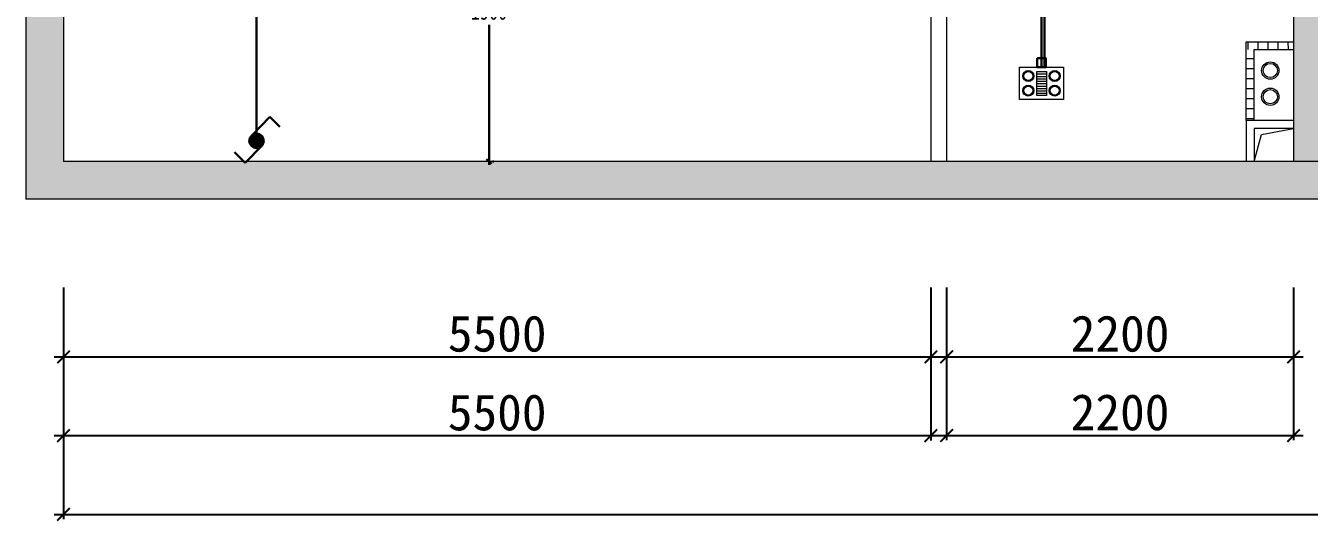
# Model space of a CAD drawing. Header units: millimetres. Extents: x -41640 to 3079702, y -5257903 to 68462.
# Drawn here: x 2742 to 10882, y 32286 to 35433 of the extents above; entities that cross this region are included whole.
import ezdxf

# ---------------------------------------------------------------- set-up
doc = ezdxf.new("R2010")
doc.units = ezdxf.units.MM
doc.header["$LTSCALE"] = 10
doc.linetypes.add('CONTINOUS', pattern=[0])
doc.layers.get('0').update_dxf_attribs({"color": 255})
doc.layers.get('Defpoints').update_dxf_attribs({"color": 255})
for name, color, linetype, lineweight in [('1室外尺寸标注', 3, 'Continuous', 30), ('1灯位开关布线图', 1, 'Continuous', 30), ('1灯位开关布置图', 5, 'Continuous', 30), ('1灯具', 2, 'Continuous', 30), ('浅线', 251, 'CONTINOUS', 0), ('灯具', 52, 'Continuous', 0)]:
    doc.layers.add(name, color=color, linetype=linetype, lineweight=lineweight)
doc.styles.get("Standard").update_dxf_attribs({"font": ''})
doc.styles.add('夏建东', font='', dxfattribs={"width": 0.85})
doc.styles.add('邓林', font='simhei.ttf')
doc.styles.get('Standard').set_extended_font_data('SimSun')
doc.styles.get('夏建东').set_extended_font_data('SimSun')
doc.dimstyles.new('g', dxfattribs={"dimtxt": 100, "dimasz": 31, "dimexe": 21, "dimexo": 30, "dimgap": 31, "dimtad": 1, "dimtih": 1, "dimtoh": 1, "dimdec": 0, "dimrnd": 10, "dimdsep": 46, "dimtxsty": '夏建东', "dimblk": 'OBLIQUE', "dimcen": 2.5, "dimdle": 21, "dimclrd": 5, "dimclre": 5, "dimclrt": 5, "dimadec": 0, "dimazin": 0, "dimtfac": 1, "dimtdec": 0, "dimtmove": 2, "dimatfit": 3, "dimldrblk": 'DOT', "dimfxl": 300, "dimlwd": -1, "dimlwe": -1, "dimarcsym": 1})
doc.dimstyles.get("Standard").update_dxf_attribs({"dimtxt": 0.18, "dimasz": 0.18, "dimexe": 0.18, "dimexo": 0.0625, "dimgap": 0.09, "dimtad": 0, "dimtih": 1, "dimtoh": 1, "dimdec": 4, "dimzin": 0, "dimdsep": 46, "dimtxsty": 'Standard', "dimcen": 0.09, "dimadec": 0, "dimazin": 0, "dimtfac": 1, "dimtdec": 4, "dimtofl": 0, "dimtmove": 0, "dimatfit": 3, "dimfxl": 1, "dimtolj": 1, "dimtzin": 0, "dimarcsym": 0})

# ---------------------------------------------------------------- blocks, each defined once
blk = doc.blocks.new('_Oblique')
at = {"color": 0, "linetype": 'ByBlock', "lineweight": -2}
blk.add_line((-0.5, -0.5), (0.5, 0.5), dxfattribs=at)
blk = doc.blocks.new('*D387')
at = {"layer": '1灯位开关布置图', "color": 5}
for p, q in [((5680.6, 36489.7), (5680.6, 35600.6)), ((5710.6, 36468.7), (5701.6, 36468.7)), ((5680.6, 34549.4), (5680.6, 35438.6)), ((5710.6, 34570.4), (5701.6, 34570.4))]:
    blk.add_line(p, q, dxfattribs=at)
at = {"layer": 'Defpoints', "color": 0, "lineweight": 30}
for p in [(5680.6, 36468.7), (5680.6, 34570.4), (5680.6, 34570.4)]:
    blk.add_point(p, dxfattribs=at)
at = {"layer": '1灯位开关布置图', "color": 5, "xscale": 31, "yscale": 31, "zscale": 31}
for p, rotation in [((5680.6, 36468.7), 90), ((5680.6, 34570.4), 270)]:
    blk.add_blockref('_Oblique', p, dxfattribs=dict(at, rotation=rotation))
at = {"layer": '1灯位开关布置图', "color": 5, "insert": (5680.6, 35519.6), "char_height": 100, "attachment_point": 5, "style": '夏建东'}
blk.add_mtext('1900', dxfattribs=at)
blk = doc.blocks.new('_Dot')
at = {"color": 0, "linetype": 'ByBlock', "lineweight": -2}
blk.add_line((-0.5, 0), (-1, 0), dxfattribs=at)
at = {"color": 0, "linetype": 'ByBlock', "const_width": 0.5}
blk.add_lwpolyline([(-0.25, 0, 1), (0.25, 0, 1)], format="xyb", close=True, dxfattribs=at)
blk = doc.blocks.new('_ArchTick')
at = {"color": 0, "linetype": 'ByBlock', "const_width": 0.15}
blk.add_lwpolyline([(-0.5, -0.5), (0.5, 0.5)], dxfattribs=at)
blk = doc.blocks.new('*D204')
at = {"layer": '1室外尺寸标注', "color": 8, "lineweight": -2}
for p, q in [((2982.3, 33770.4), (2982.3, 33300.4)), ((8482.3, 33770.4), (8482.3, 33300.4)), ((2922.3, 33330.4), (8542.3, 33330.4))]:
    blk.add_line(p, q, dxfattribs=at)
at = {"layer": 'Defpoints', "color": 0, "lineweight": 30}
for p in [(2982.3, 33830.4, 0), (8482.3, 33830.4, 0), (8482.3, 33330.4)]:
    blk.add_point(p, dxfattribs=at)
at = {"layer": '1室外尺寸标注', "color": 8, "lineweight": -2, "xscale": 80, "yscale": 80, "zscale": 80, "rotation": 180}
blk.add_blockref('_ArchTick', (2982.3, 33330.4), dxfattribs=at)
at = {"layer": '1室外尺寸标注', "color": 8, "lineweight": -2, "xscale": 80, "yscale": 80, "zscale": 80}
blk.add_blockref('_ArchTick', (8482.3, 33330.4), dxfattribs=at)
at = {"layer": '1室外尺寸标注', "color": 45, "insert": (5732.3, 33476.7), "char_height": 230, "attachment_point": 5, "style": '邓林', "bg_fill": 3, "box_fill_scale": 1.1, "bg_fill_color": 256, "bg_fill_true_color": 13158600, "bg_fill_transparency": 4933888}
blk.add_mtext('5500', dxfattribs=at)
blk = doc.blocks.new('DOT')
at = {"color": 0, "linetype": 'ByBlock'}
blk.add_line((-0.35, 0), (-1, 0), dxfattribs=at)
at = {"color": 0, "linetype": 'ByBlock', "const_width": 0.35}
blk.add_lwpolyline([(-0.175, 0, 1), (0.175, 0, 1)], format="xyb", close=True, dxfattribs=at)
blk = doc.blocks.new('*D205')
at = {"layer": '1室外尺寸标注', "color": 8, "lineweight": -2}
for p, q in [((8582.3, 33770.4), (8582.3, 33300.4)), ((10782.3, 33770.4), (10782.3, 33300.4)), ((8522.3, 33330.4), (10842.3, 33330.4))]:
    blk.add_line(p, q, dxfattribs=at)
at = {"layer": 'Defpoints', "color": 0, "lineweight": 30}
for p in [(8582.3, 33830.4, 0), (10782.3, 33830.4, 0), (10782.3, 33330.4)]:
    blk.add_point(p, dxfattribs=at)
at = {"layer": '1室外尺寸标注', "color": 8, "lineweight": -2, "xscale": 80, "yscale": 80, "zscale": 80, "rotation": 180}
blk.add_blockref('_ArchTick', (8582.3, 33330.4), dxfattribs=at)
at = {"layer": '1室外尺寸标注', "color": 8, "lineweight": -2, "xscale": 80, "yscale": 80, "zscale": 80}
blk.add_blockref('_ArchTick', (10782.3, 33330.4), dxfattribs=at)
at = {"layer": '1室外尺寸标注', "color": 45, "insert": (9682.3, 33476.7), "char_height": 230, "attachment_point": 5, "style": '邓林', "bg_fill": 3, "box_fill_scale": 1.1, "bg_fill_color": 256, "bg_fill_true_color": 13158600, "bg_fill_transparency": 7320512}
blk.add_mtext('2200', dxfattribs=at)
blk = doc.blocks.new('*D212')
at = {"layer": '1室外尺寸标注', "color": 8, "lineweight": -2}
for p, q in [((2982.3, 33770.4), (2982.3, 32800.4)), ((8482.3, 33770.4), (8482.3, 32800.4)), ((2922.3, 32830.4), (8542.3, 32830.4))]:
    blk.add_line(p, q, dxfattribs=at)
at = {"layer": 'Defpoints', "color": 0, "lineweight": 30}
for p in [(2982.3, 33830.4, 0), (8482.3, 33830.4, 0), (8482.3, 32830.4)]:
    blk.add_point(p, dxfattribs=at)
at = {"layer": '1室外尺寸标注', "color": 8, "lineweight": -2, "xscale": 80, "yscale": 80, "zscale": 80, "rotation": 180}
blk.add_blockref('_ArchTick', (2982.3, 32830.4), dxfattribs=at)
at = {"layer": '1室外尺寸标注', "color": 8, "lineweight": -2, "xscale": 80, "yscale": 80, "zscale": 80}
blk.add_blockref('_ArchTick', (8482.3, 32830.4), dxfattribs=at)
at = {"layer": '1室外尺寸标注', "color": 45, "insert": (5732.3, 32976.7), "char_height": 230, "attachment_point": 5, "style": '邓林', "bg_fill": 3, "box_fill_scale": 1.1, "bg_fill_color": 256, "bg_fill_true_color": 13158600, "bg_fill_transparency": 7275920}
blk.add_mtext('5500', dxfattribs=at)
blk = doc.blocks.new('*D213')
at = {"layer": '1室外尺寸标注', "color": 8, "lineweight": -2}
for p, q in [((8582.3, 33670.4), (8582.3, 32801.1)), ((10782.3, 33670.4), (10782.3, 32801.1)), ((8522.3, 32831.1), (10842.3, 32831.1))]:
    blk.add_line(p, q, dxfattribs=at)
at = {"layer": 'Defpoints', "color": 0, "lineweight": 30}
for p in [(8582.3, 33730.4, 0), (10782.3, 33730.4, 0), (10782.3, 32831.1)]:
    blk.add_point(p, dxfattribs=at)
at = {"layer": '1室外尺寸标注', "color": 8, "lineweight": -2, "xscale": 80, "yscale": 80, "zscale": 80, "rotation": 180}
blk.add_blockref('_ArchTick', (8582.3, 32831.1), dxfattribs=at)
at = {"layer": '1室外尺寸标注', "color": 8, "lineweight": -2, "xscale": 80, "yscale": 80, "zscale": 80}
blk.add_blockref('_ArchTick', (10782.3, 32831.1), dxfattribs=at)
at = {"layer": '1室外尺寸标注', "color": 45, "insert": (9682.3, 32977.4), "char_height": 230, "attachment_point": 5, "style": '邓林', "bg_fill": 3, "box_fill_scale": 1.1, "bg_fill_color": 256, "bg_fill_true_color": 13158600, "bg_fill_transparency": 7297440}
blk.add_mtext('2200', dxfattribs=at)
blk = doc.blocks.new('*D219')
at = {"layer": '1室外尺寸标注', "color": 8, "lineweight": -2}
for p, q in [((2982.3, 33770.4), (2982.3, 32300.4)), ((24232.6, 33770.4), (24232.6, 32300.4)), ((2922.3, 32330.4), (24292.6, 32330.4))]:
    blk.add_line(p, q, dxfattribs=at)
at = {"layer": 'Defpoints', "color": 0, "lineweight": 30}
for p in [(2982.3, 33830.4, 0), (24232.6, 33830.4, 0), (24232.6, 32330.4)]:
    blk.add_point(p, dxfattribs=at)
at = {"layer": '1室外尺寸标注', "color": 8, "lineweight": -2, "xscale": 80, "yscale": 80, "zscale": 80, "rotation": 180}
blk.add_blockref('_ArchTick', (2982.3, 32330.4), dxfattribs=at)
at = {"layer": '1室外尺寸标注', "color": 8, "lineweight": -2, "xscale": 80, "yscale": 80, "zscale": 80}
blk.add_blockref('_ArchTick', (24232.6, 32330.4), dxfattribs=at)
at = {"layer": '1室外尺寸标注', "color": 45, "insert": (13607.4, 32476.7), "char_height": 230, "attachment_point": 5, "style": '邓林', "bg_fill": 3, "box_fill_scale": 1.1, "bg_fill_color": 256, "bg_fill_true_color": 13158600, "bg_fill_transparency": 7275920}
blk.add_mtext('21250', dxfattribs=at)
blk = doc.blocks.new('单联双控')
at = {"layer": '1灯位开关布线图', "ltscale": 20}
h = blk.add_hatch(dxfattribs=at)
h.set_pattern_fill('ANSI31', scale=74.1312, style=0)
h.set_pattern_definition([(45, (21593.138, 81364.155), (-6.5523343, 6.5523343), [])])
h.paths.add_polyline_path([(88441.8, 77155.4, 1), (88375.1, 77155.4, 1)])
at = {"layer": '1灯位开关布线图', "color": 7}
for p, q in [((88386.3, 77180.4), (88470.4, 77266.9)), ((88470.4, 77266.9), (88515.2, 77219.6)), ((88356.3, 77053.9), (88432, 77131.8)), ((88307.1, 77103.5), (88356.3, 77053.9))]:
    blk.add_line(p, q, dxfattribs=at)
blk.add_circle((88408.4, 77155.4), 33.4, dxfattribs=at)
blk = doc.blocks.new('浴霸')
at = {"layer": '灯具', "lineweight": 15}
for p, q in [((627907.1, 218501, -4355.3), (627907.1, 218697.1, -4355.3)), ((627907.1, 218697.1, -4355.3), (628176.7, 218697.1, -4355.3)), ((628176.7, 218697.1, -4355.3), (628176.7, 218501, -4355.3)), ((628013.8, 218670.9, -4355.3), (628072, 218670.9, -4355.3)), ((628013.8, 218525.2, -4355.3), (628013.8, 218670.9, -4355.3)), ((628013.8, 218656.2, -4355.3), (628072, 218656.2, -4355.3)), ((628013.8, 218641.5, -4355.3), (628072, 218641.5, -4355.3)), ((628013.8, 218626.8, -4355.3), (628072, 218626.8, -4355.3)), ((628013.8, 218612.1, -4355.3), (628072, 218612.1, -4355.3)), ((628072, 218670.9, -4355.3), (628072, 218525.2, -4355.3)), ((628013.8, 218597.3, -4355.3), (628072, 218597.3, -4355.3)), ((628013.8, 218582.6, -4355.3), (628072, 218582.6, -4355.3)), ((628013.8, 218567.9, -4355.3), (628072, 218567.9, -4355.3)), ((628013.8, 218553.2, -4355.3), (628072, 218553.2, -4355.3)), ((628013.8, 218538.5, -4355.3), (628072, 218538.5, -4355.3)), ((628176.7, 218501, -4355.3), (627907.1, 218501, -4355.3)), ((628072, 218525.2, -4355.3), (628013.8, 218525.2, -4355.3))]:
    blk.add_line(p, q, dxfattribs=at)
for centre, radius in [((627961.4, 218643.3, -4355.3), 33.6), ((627961.4, 218643.3, -4355.3), 27.2), ((628122.4, 218643.3, -4355.3), 33.6), ((628122.4, 218643.3, -4355.3), 27.2), ((627961.4, 218554.8, -4355.3), 33.6), ((627961.4, 218554.8, -4355.3), 27.2), ((628122.4, 218554.8, -4355.3), 33.6), ((628122.4, 218554.8, -4355.3), 27.2)]:
    blk.add_circle(centre, radius, dxfattribs=at)

msp = doc.modelspace()

# ---------------------------------------------------------------- hatches: boundary and pattern name
at = {"layer": '浅线'}
for points in [[(15982.6, 39570.4), (12982.6, 39570.4), (12982.6, 38570.4), (10582.3, 38570.4), (10582.3, 38370.4), (10782.3, 38370.4), (10782.3, 34570.4), (10982.3, 34570.4), (10982.3, 38370.4), (13182.6, 38370.4), (13182.6, 39370.4), (15782.6, 39370.4), (15782.6, 38220.4), (16132.6, 38220.4), (16132.6, 38440.4), (15982.6, 38440.4)], [(22412.6, 34740.4), (22172.6, 34740.4), (22172.6, 34570.4), (2982.3, 34570.4), (2982.3, 35520.4), (2742.3, 35520.4), (2742.3, 34330.4), (22412.6, 34330.4)]]:
    msp.add_hatch(color=256, dxfattribs=at).paths.add_polyline_path(points)
h = msp.add_hatch(dxfattribs=at)
h.set_pattern_fill('ANSI31', color=256, scale=20, angle=45, style=0)
h.set_pattern_definition([(90, (-3246102.35, 3453682.334), (-63.5, 1e-14), [])])
h.paths.add_polyline_path([(10782.3, 35330.4), (10482.3, 35330.4), (10482.3, 35280.4), (10782.3, 35280.4)])
h = msp.add_hatch(dxfattribs=at)
h.set_pattern_fill('ANSI31', color=256, scale=20, angle=135, style=0)
h.set_pattern_definition([(180, (-3246102.35, 3453682.334), (-1e-14, -63.5), [])])
h.paths.add_polyline_path([(10532.3, 35280.4), (10482.3, 35280.4), (10482.3, 34830.4), (10532.3, 34830.4)])

# ---------------------------------------------------------------- linework, layer by layer
at = {"layer": '1灯位开关布线图', "linetype": 'Continuous', "lineweight": 30}
for points in [[(9184, 35168.6), (9184, 36672.5, -0.198912), (9213.2, 36743.2), (9328.8, 36858.8)], [(9204, 35168.6), (9204, 36664.2, -0.198912), (9233.2, 36734.9), (9343, 36844.6)], [(5682.3, 36470.4), (4306.5, 36470.4, 0.414214), (4206.5, 36370.4), (4206.5, 34701.5)]]:
    msp.add_lwpolyline(points, format="xyb", dxfattribs=at)
msp.add_lwpolyline([(9155.7, 35225.2), (9212.2, 35225.2), (9212.2, 35168.6), (9155.7, 35168.6)], close=True, dxfattribs=at)
at = {"layer": '浅线'}
for p, q in [((10782.3, 38370.4), (10782.3, 34570.4)), ((8482.3, 37120.4), (8482.3, 34570.4)), ((8582.3, 36870.4), (8582.3, 34570.4)), ((2742.3, 35520.4), (2742.3, 34330.4)), ((2982.3, 35520.4), (2982.3, 34570.4)), ((10482.3, 34830.4), (10482.3, 34570.4)), ((10782.3, 34830.4), (10482.3, 34830.4)), ((10532.3, 34780.4), (10532.3, 34570.4)), ((10782.3, 34780.4), (10532.3, 34780.4)), ((19672.6, 34570.4), (2982.3, 34570.4)), ((22412.6, 34330.4), (2742.3, 34330.4))]:
    msp.add_line(p, q, dxfattribs=at)
at = {"layer": '浅线', "ltscale": 0.5}
for points in [[(10482.3, 34830.4), (10482.3, 35330.4)], [(10482.3, 35330.4), (10782.3, 35330.4)], [(10532.3, 34830.4), (10532.3, 35280.4), (10782.3, 35280.4)], [(10532.3, 34570.4), (10579.8, 34742.3), (10782.3, 34780.4)]]:
    msp.add_lwpolyline(points, dxfattribs=at)
for centre, radius in [((10634.8, 35147.8, 0), 55), ((10634.8, 35147.8, 0), 45), ((10634.8, 34981.6, 0), 55), ((10634.8, 34981.6, 0), 45)]:
    msp.add_circle(centre, radius, dxfattribs=at)

# ---------------------------------------------------------------- block references
at = {"layer": '1灯位开关布线图', "color": 7, "xscale": 1.374053990468383, "yscale": 1.374053990468383, "zscale": 1.374053990399716}
msp.add_blockref('单联双控', (-117271.5, -71314.2), dxfattribs=at)
at = {"layer": '1灯具', "color": 7, "xscale": 1.040000000037253, "yscale": 1.040000000037253, "zscale": 1.040000000013976}
msp.add_blockref('浴霸', (-643979.6, -192276.4, 4529.5), dxfattribs=at)

# ---------------------------------------------------------------- dimensions: what is measured, and where the dimension line sits
at = {"layer": '1室外尺寸标注', "color": 45}
dim = msp.add_linear_dim(base=(8482.3, 33330.4, 0), p1=(2982.3, 33830.4), p2=(8482.3, 33830.4), dimstyle='Standard', override={"dimtxt": 230, "dimasz": 80, "dimexe": 30, "dimexo": 60, "dimgap": 30, "dimtad": 1, "dimtih": 0, "dimtoh": 0, "dimdec": 0, "dimzin": 8, "dimdsep": 44, "dimtxsty": '邓林', "dimblk": 'ArchTick', "dimcen": 2.5, "dimdle": 60, "dimclrd": 8, "dimclre": 8, "dimclrt": 45, "dimtdec": 0, "dimtofl": 1, "dimtmove": 1, "dimldrblk": 'Dot', "dimfxl": 5, "dimtfill": 1, "dimtolj": 0, "dimtzin": 8}, dxfattribs=at)
dim.commit()
dim.dimension.update_dxf_attribs({"geometry": '*D204', "text_midpoint": (5732.3, 33476.7, 0)})
at = {"layer": '1灯位开关布置图', "color": 250}
dim = msp.add_linear_dim(base=(5680.6, 34570.4), p1=(5680.6, 36468.7), p2=(5680.6, 34570.4), angle=90, dimstyle='g', dxfattribs=at)
dim.commit()
dim.dimension.update_dxf_attribs({"geometry": '*D387', "text_midpoint": (5680.6, 35519.6)})

# ---------------------------------------------------------------- next in the draw order: dimensions: what is measured, and where the dimension line sits
at = {"layer": '1室外尺寸标注', "color": 45}
dim = msp.add_linear_dim(base=(10782.3, 33330.4, 0), p1=(8582.3, 33830.4), p2=(10782.3, 33830.4), dimstyle='Standard', override={"dimtxt": 230, "dimasz": 80, "dimexe": 30, "dimexo": 60, "dimgap": 30, "dimtad": 1, "dimtih": 0, "dimtoh": 0, "dimdec": 0, "dimzin": 8, "dimdsep": 44, "dimtxsty": '邓林', "dimblk": 'ArchTick', "dimcen": 2.5, "dimdle": 60, "dimclrd": 8, "dimclre": 8, "dimclrt": 45, "dimtdec": 0, "dimtofl": 1, "dimtmove": 1, "dimldrblk": 'Dot', "dimfxl": 5, "dimtfill": 1, "dimtolj": 0, "dimtzin": 8}, dxfattribs=at)
dim.commit()
dim.dimension.update_dxf_attribs({"geometry": '*D205', "text_midpoint": (9682.3, 33476.7, 0)})

# ---------------------------------------------------------------- next in the draw order: dimensions: what is measured, and where the dimension line sits
dim = msp.add_linear_dim(base=(8482.3, 32830.4, 0), p1=(2982.3, 33830.4), p2=(8482.3, 33830.4), dimstyle='Standard', override={"dimtxt": 230, "dimasz": 80, "dimexe": 30, "dimexo": 60, "dimgap": 30, "dimtad": 1, "dimtih": 0, "dimtoh": 0, "dimdec": 0, "dimzin": 8, "dimdsep": 44, "dimtxsty": '邓林', "dimblk": 'ArchTick', "dimcen": 2.5, "dimdle": 60, "dimclrd": 8, "dimclre": 8, "dimclrt": 45, "dimtdec": 0, "dimtofl": 1, "dimtmove": 1, "dimldrblk": 'Dot', "dimfxl": 5, "dimtfill": 1, "dimtolj": 0, "dimtzin": 8}, dxfattribs=at)
dim.commit()
dim.dimension.update_dxf_attribs({"geometry": '*D212', "text_midpoint": (5732.3, 32976.7, 0)})

# ---------------------------------------------------------------- next in the draw order: dimensions: what is measured, and where the dimension line sits
dim = msp.add_linear_dim(base=(10782.3, 32831.1, 0), p1=(8582.3, 33730.4), p2=(10782.3, 33730.4), dimstyle='Standard', override={"dimtxt": 230, "dimasz": 80, "dimexe": 30, "dimexo": 60, "dimgap": 30, "dimtad": 1, "dimtih": 0, "dimtoh": 0, "dimdec": 0, "dimzin": 8, "dimdsep": 44, "dimtxsty": '邓林', "dimblk": 'ArchTick', "dimcen": 2.5, "dimdle": 60, "dimclrd": 8, "dimclre": 8, "dimclrt": 45, "dimtdec": 0, "dimtofl": 1, "dimtmove": 1, "dimldrblk": 'Dot', "dimfxl": 5, "dimtfill": 1, "dimtolj": 0, "dimtzin": 8}, dxfattribs=at)
dim.commit()
dim.dimension.update_dxf_attribs({"geometry": '*D213', "text_midpoint": (9682.3, 32977.4, 0)})

# ---------------------------------------------------------------- next in the draw order: dimensions: what is measured, and where the dimension line sits
dim = msp.add_linear_dim(base=(24232.6, 32330.4, 0), p1=(2982.3, 33830.4), p2=(24232.6, 33830.4), dimstyle='Standard', override={"dimtxt": 230, "dimasz": 80, "dimexe": 30, "dimexo": 60, "dimgap": 30, "dimtad": 1, "dimtih": 0, "dimtoh": 0, "dimdec": 0, "dimzin": 8, "dimdsep": 44, "dimtxsty": '邓林', "dimblk": 'ArchTick', "dimcen": 2.5, "dimdle": 60, "dimclrd": 8, "dimclre": 8, "dimclrt": 45, "dimtdec": 0, "dimtofl": 1, "dimtmove": 1, "dimldrblk": 'Dot', "dimfxl": 5, "dimtfill": 1, "dimtolj": 0, "dimtzin": 8}, dxfattribs=at)
dim.commit()
dim.dimension.update_dxf_attribs({"geometry": '*D219', "text_midpoint": (13607.4, 32476.7, 0)})

doc.saveas('drawing.dxf')
